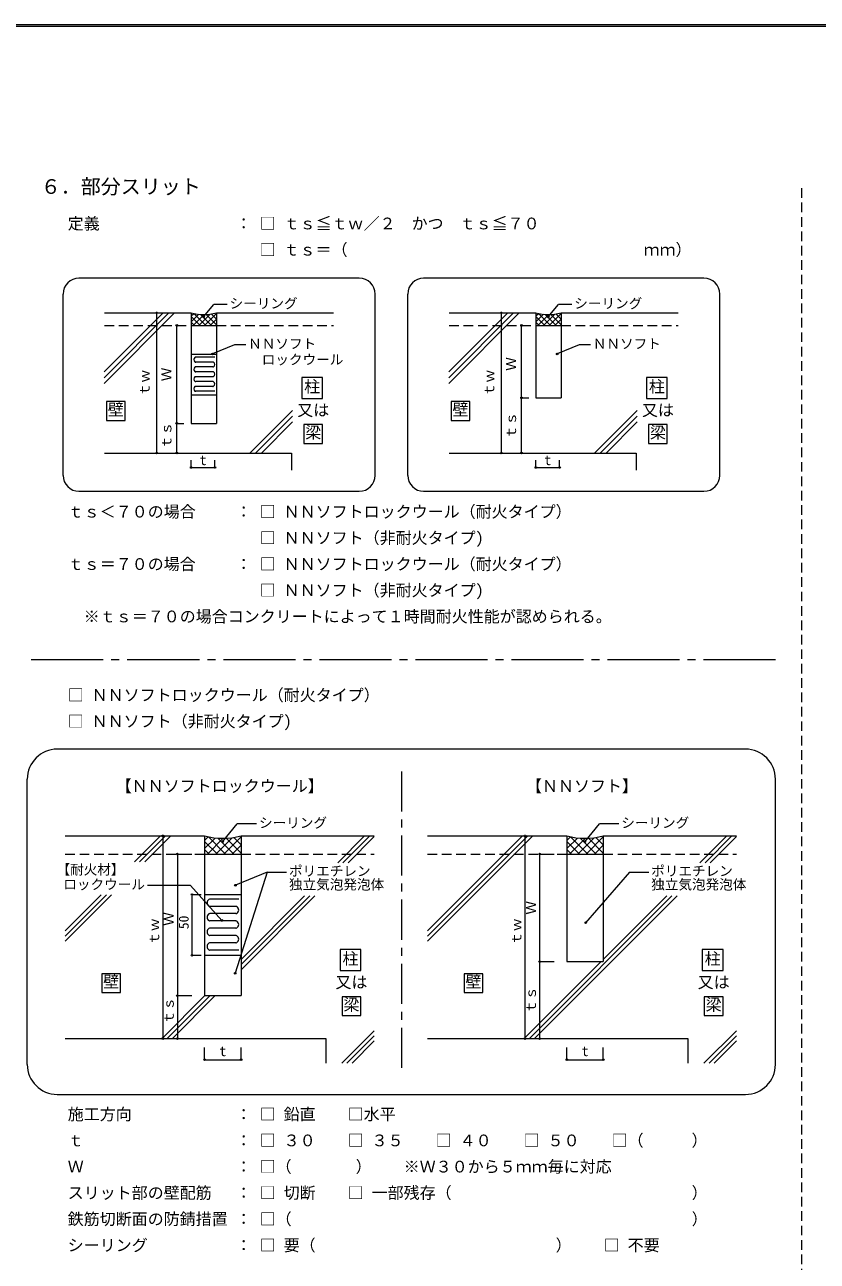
# Model space of a CAD drawing. Units: millimetres on the paper. Extents: x -202 to 198, y -129 to 148.
# Drawn here: x 1.2 to 100.2, y -6.1 to 148.4 of the extents above; entities that cross this region are included whole.
import ezdxf
from ezdxf.enums import TextEntityAlignment as Align

# ---------------------------------------------------------------- set-up
doc = ezdxf.new("R2010")
doc.units = ezdxf.units.MM
doc.header["$PDMODE"] = 32
doc.header["$PDSIZE"] = 0.2
for name, pattern in [('CHAIN1', [8, 5, -1, 1, -1]), ('CHAIN2', [12, 9, -1, 1, -1]), ('DASHED1', [1.8, 1.2, -0.6])]:
    doc.linetypes.add(name, pattern=pattern)
doc.layers.add('1-0_作業なう', color=7, linetype='Continuous', lineweight=9)
doc.styles.add('ＭＳ ゴシック', font='')
doc.styles.get('ＭＳ ゴシック').set_extended_font_data('MS Gothic')

msp = doc.modelspace()

# ---------------------------------------------------------------- linework, layer by layer
at = {"layer": '1-0_作業なう'}
for p, q in [((-201.748, 148.207), (198.252, 148.207)), ((-201.748, 148.207), (198.252, 148.207)), ((42.981, 116.74), (7.95, 116.74)), ((86.054, 116.74), (51.023, 116.74)), ((5.97, 92.108), (5.97, 114.76)), ((44.961, 92.108), (44.961, 114.76)), ((49.043, 92.108), (49.043, 114.76)), ((88.034, 92.108), (88.034, 114.76)), ((11.095, 103.6), (19.911, 112.416)), ((11.095, 105.032), (18.479, 112.416)), ((11.095, 104.316), (19.195, 112.416)), ((11.154, 112.416), (21.985, 112.416)), ((25.138, 112.416), (39.777, 112.416)), ((54.168, 103.6), (62.984, 112.416)), ((54.168, 104.316), (62.269, 112.416)), ((54.168, 105.032), (61.553, 112.416)), ((54.227, 112.416), (65.058, 112.416)), ((68.211, 112.416), (82.851, 112.416)), ((35.806, 104.335), (35.806, 101.73)), ((38.411, 104.335), (35.806, 104.335)), ((38.411, 101.73), (38.411, 104.335)), ((78.879, 104.335), (78.879, 101.73)), ((81.484, 104.335), (78.879, 104.335)), ((81.484, 101.73), (81.484, 104.335)), ((35.806, 101.73), (38.411, 101.73)), ((78.879, 101.73), (81.484, 101.73)), ((29.323, 94.895), (34.658, 100.23)), ((30.039, 94.895), (34.658, 99.514)), ((72.396, 94.895), (77.731, 100.23)), ((73.112, 94.895), (77.731, 99.514)), ((30.755, 94.895), (34.658, 98.798)), ((73.828, 94.895), (77.731, 98.798)), ((11.154, 94.895), (34.537, 94.895)), ((34.537, 94.895), (34.537, 92.771)), ((54.227, 94.895), (77.61, 94.895)), ((77.61, 94.895), (77.61, 92.771)), ((7.95, 90.128), (42.981, 90.128)), ((51.023, 90.128), (86.054, 90.128)), ((91.252, 57.91), (5.252, 57.91)), ((1.502, 18.527), (1.502, 54.16)), ((95.002, 18.527), (95.002, 54.16)), ((6.252, 47.079), (23.667, 47.079)), ((14.892, 43.841), (18.13, 47.079)), ((15.536, 43.841), (18.774, 47.079)), ((16.181, 43.841), (19.419, 47.079)), ((28.223, 47.079), (44.852, 47.079)), ((43.658, 47.079), (40.302, 43.723)), ((44.303, 47.079), (40.947, 43.723)), ((44.852, 46.984), (41.591, 43.723)), ((51.516, 47.079), (68.93, 47.079)), ((51.516, 33.913), (64.682, 47.079)), ((51.516, 34.557), (64.038, 47.079)), ((51.516, 35.201), (63.394, 47.079)), ((73.487, 47.079), (90.116, 47.079)), ((88.922, 47.079), (85.566, 43.723)), ((89.566, 47.079), (86.21, 43.723)), ((90.116, 46.984), (86.855, 43.723)), ((6.252, 33.913), (12.033, 39.693)), ((6.252, 34.557), (11.388, 39.693)), ((6.252, 35.201), (10.744, 39.693)), ((28.223, 30.355), (37.443, 39.575)), ((28.223, 31), (36.798, 39.575)), ((28.223, 31.644), (36.154, 39.575)), ((64.248, 21.761), (82.062, 39.575)), ((64.893, 21.761), (82.706, 39.575)), ((73.487, 31.644), (81.418, 39.575)), ((63.604, 21.761), (73.223, 31.38)), ((10.814, 29.858), (10.814, 27.514)), ((13.158, 29.858), (10.814, 29.858)), ((13.158, 27.514), (13.158, 29.858)), ((56.078, 29.858), (56.078, 27.514)), ((58.422, 29.858), (56.078, 29.858)), ((58.422, 27.514), (58.422, 29.858)), ((10.814, 27.514), (13.158, 27.514)), ((18.34, 21.761), (23.708, 27.129)), ((18.985, 21.761), (24.352, 27.129)), ((19.629, 21.761), (24.996, 27.129)), ((40.845, 26.989), (40.845, 24.645)), ((43.189, 26.989), (40.845, 26.989)), ((43.189, 24.645), (43.189, 26.989)), ((56.078, 27.514), (58.422, 27.514)), ((86.109, 26.989), (86.109, 24.645)), ((88.453, 26.989), (86.109, 26.989)), ((88.453, 24.645), (88.453, 26.989)), ((40.845, 24.645), (43.189, 24.645)), ((86.109, 24.645), (88.453, 24.645)), ((6.252, 21.761), (24.222, 21.761)), ((24.222, 21.761), (38.792, 21.761)), ((38.792, 21.761), (38.792, 18.691)), ((40.799, 18.691), (44.852, 22.745)), ((41.443, 18.691), (44.852, 22.1)), ((51.516, 21.761), (69.486, 21.761)), ((69.486, 21.761), (84.056, 21.761)), ((84.056, 21.761), (84.056, 18.691)), ((86.063, 18.691), (90.116, 22.745)), ((86.707, 18.691), (90.116, 22.1)), ((42.088, 18.691), (44.852, 21.456)), ((87.351, 18.691), (90.116, 21.456)), ((5.252, 14.777), (91.252, 14.777))]:
    msp.add_line(p, q, dxfattribs=at)
at = {"layer": '1-0_作業なう', "linetype": 'DASHED1'}
for p, q in [((98.252, 127.98), (98.252, -110.929)), ((11.154, 110.84), (21.985, 110.84)), ((25.138, 110.84), (39.777, 110.84)), ((54.227, 110.84), (65.058, 110.84)), ((68.211, 110.84), (82.851, 110.84)), ((6.252, 44.801), (23.667, 44.801)), ((28.223, 44.801), (44.852, 44.801)), ((51.516, 44.801), (68.93, 44.801)), ((73.487, 44.801), (90.116, 44.801))]:
    msp.add_line(p, q, dxfattribs=at)
at = {"layer": '1-0_作業なう', "color": 3}
for p, q in [((23.539, 111.912), (24.8, 113.445)), ((26.482, 113.445), (24.8, 113.445)), ((66.612, 111.912), (67.873, 113.445)), ((69.555, 113.445), (67.873, 113.445)), ((17.665, 112.416), (17.665, 94.895)), ((17.665, 112.416), (20.185, 112.416)), ((60.738, 112.416), (60.738, 94.895)), ((60.738, 112.416), (63.258, 112.416)), ((20.185, 98.61), (20.185, 110.84)), ((20.185, 110.84), (21.085, 110.84)), ((63.258, 110.84), (64.158, 110.84)), ((63.258, 101.798), (63.258, 110.84)), ((27.39, 108.41), (24.648, 107.28)), ((28.806, 108.41), (27.39, 108.41)), ((70.463, 108.41), (67.721, 107.28)), ((71.88, 108.41), (70.463, 108.41)), ((20.185, 94.895), (20.185, 98.61)), ((20.185, 98.61), (21.085, 98.61)), ((17.665, 94.895), (20.185, 94.895)), ((60.738, 94.895), (63.258, 94.895)), ((21.985, 93.095), (21.985, 93.995)), ((65.058, 93.095), (65.058, 93.995)), ((25.912, 46.351), (27.734, 48.565)), ((30.164, 48.565), (27.734, 48.565)), ((71.175, 46.351), (72.998, 48.565)), ((75.428, 48.565), (72.998, 48.565)), ((18.436, 47.079), (20.258, 47.079)), ((18.436, 47.079), (18.436, 21.761)), ((63.699, 47.079), (65.522, 47.079)), ((63.699, 47.079), (63.699, 21.761)), ((20.258, 44.801), (22.081, 44.801)), ((20.258, 44.801), (20.258, 27.129)), ((65.522, 44.801), (67.344, 44.801)), ((31.476, 42.546), (27.477, 29.915)), ((31.476, 42.546), (27.514, 40.913)), ((31.476, 42.546), (33.906, 42.546)), ((76.74, 42.546), (71.271, 36.231)), ((76.74, 42.546), (79.17, 42.546)), ((21.901, 40.871), (16.503, 40.871)), ((25.818, 36.514), (21.901, 40.871)), ((22.081, 39.758), (22.081, 32.164)), ((22.081, 39.758), (23.217, 39.758)), ((22.081, 32.164), (23.217, 32.164)), ((65.522, 31.38), (67.344, 31.38)), ((20.258, 27.129), (22.081, 27.129)), ((20.258, 27.129), (20.258, 21.761)), ((18.436, 21.761), (20.258, 21.761)), ((20.258, 21.761), (22.081, 21.761)), ((63.699, 21.761), (65.522, 21.761)), ((65.522, 21.761), (67.344, 21.761)), ((23.667, 19.111), (23.667, 20.629)), ((28.223, 19.111), (28.223, 20.629)), ((68.93, 19.111), (68.93, 20.629)), ((73.487, 19.111), (73.487, 20.629)), ((23.667, 19.111), (28.223, 19.111)), ((68.93, 19.111), (73.487, 19.111))]:
    msp.add_line(p, q, dxfattribs=at)
at = {"layer": '1-0_作業なう', "color": 1}
for p, q in [((21.985, 112.416), (21.985, 110.84)), ((21.985, 111.306), (22.919, 112.24)), ((21.985, 111.944), (23.089, 110.84)), ((21.985, 111.233), (22.378, 110.84)), ((21.99, 112.022), (22.306, 112.338)), ((22.23, 110.84), (23.596, 112.206)), ((22.301, 112.34), (23.801, 110.84)), ((22.941, 110.84), (24.361, 112.259)), ((23.131, 112.221), (24.512, 110.84)), ((23.653, 110.84), (25.138, 112.325)), ((23.854, 112.209), (25.138, 110.925)), ((24.364, 110.84), (25.138, 111.614)), ((24.496, 112.279), (25.138, 111.636)), ((25.138, 112.416), (25.138, 110.996)), ((65.058, 112.416), (65.058, 110.84)), ((65.058, 111.306), (65.992, 112.24)), ((65.058, 111.944), (66.162, 110.84)), ((65.058, 111.233), (65.451, 110.84)), ((65.063, 112.022), (65.379, 112.338)), ((65.303, 110.84), (66.669, 112.206)), ((65.374, 112.34), (66.874, 110.84)), ((66.015, 110.84), (67.434, 112.259)), ((66.204, 112.221), (67.585, 110.84)), ((66.726, 110.84), (68.211, 112.325)), ((66.927, 112.209), (68.211, 110.925)), ((67.437, 110.84), (68.211, 111.614)), ((67.569, 112.279), (68.211, 111.636)), ((68.211, 112.416), (68.211, 110.996)), ((25.076, 110.84), (25.134, 110.898)), ((25.134, 110.996), (25.134, 110.84)), ((68.149, 110.84), (68.207, 110.898)), ((68.207, 110.996), (68.207, 110.84)), ((24.936, 106.873), (22.544, 106.873)), ((24.695, 106.266), (22.544, 106.266)), ((24.695, 105.658), (22.544, 105.658)), ((24.695, 105.051), (22.544, 105.051)), ((24.695, 104.443), (22.544, 104.443)), ((24.695, 103.836), (22.544, 103.836)), ((24.695, 103.228), (22.544, 103.228)), ((24.936, 102.621), (22.544, 102.621)), ((23.667, 47.079), (23.667, 44.801)), ((23.667, 46.515), (24.117, 46.966)), ((23.667, 45.484), (24.978, 46.795)), ((23.667, 46.395), (25.26, 44.801)), ((24.015, 44.801), (25.989, 46.776)), ((24.129, 46.963), (26.291, 44.801)), ((25.046, 44.801), (27.097, 46.852)), ((25.325, 46.798), (27.322, 44.801)), ((26.077, 44.801), (28.223, 46.947)), ((26.368, 46.786), (28.223, 44.931)), ((27.303, 46.882), (28.223, 45.962)), ((68.93, 47.079), (68.93, 44.801)), ((68.93, 46.515), (69.381, 46.966)), ((68.93, 45.484), (70.241, 46.795)), ((68.93, 46.395), (70.524, 44.801)), ((69.278, 44.801), (71.253, 46.776)), ((69.393, 46.963), (71.555, 44.801)), ((70.309, 44.801), (72.36, 46.852)), ((70.589, 46.798), (72.585, 44.801)), ((71.34, 44.801), (73.487, 46.947)), ((71.632, 46.786), (73.487, 44.931)), ((72.566, 46.882), (73.487, 45.962)), ((23.667, 45.364), (24.229, 44.801)), ((27.108, 44.801), (28.223, 45.916)), ((28.139, 44.801), (28.223, 44.886)), ((68.93, 45.364), (69.493, 44.801)), ((72.371, 44.801), (73.487, 45.916)), ((73.402, 44.801), (73.487, 44.886)), ((27.919, 39.184), (24.331, 39.184)), ((27.558, 38.273), (24.331, 38.273)), ((27.558, 37.362), (24.331, 37.362)), ((27.558, 36.45), (24.331, 36.45)), ((27.558, 35.539), (24.331, 35.539)), ((27.558, 34.628), (24.331, 34.628)), ((27.558, 33.717), (24.331, 33.717)), ((27.919, 32.805), (24.331, 32.805))]:
    msp.add_line(p, q, dxfattribs=at)
at = {"layer": '1-0_作業なう', "color": 2}
for p, q in [((21.985, 110.84), (25.138, 110.84)), ((21.985, 110.84), (21.985, 98.61)), ((25.138, 110.84), (25.138, 98.61)), ((65.058, 110.84), (68.211, 110.84)), ((65.058, 110.84), (68.211, 110.84)), ((65.058, 110.84), (65.058, 101.798)), ((68.211, 110.84), (68.211, 101.798)), ((21.985, 107.256), (25.138, 107.256)), ((21.985, 102.193), (25.138, 102.193)), ((65.058, 101.798), (68.211, 101.798)), ((21.985, 98.61), (25.138, 98.61)), ((23.667, 44.801), (23.667, 27.129)), ((23.667, 44.801), (28.223, 44.801)), ((28.223, 44.801), (28.223, 27.129)), ((68.93, 44.801), (73.487, 44.801)), ((68.93, 44.801), (68.93, 31.38)), ((73.487, 44.801), (73.487, 31.38)), ((23.667, 39.758), (28.223, 39.758)), ((23.667, 32.164), (28.223, 32.164)), ((68.93, 31.38), (73.487, 31.38)), ((23.667, 27.129), (28.223, 27.129))]:
    msp.add_line(p, q, dxfattribs=at)
at = {"layer": '1-0_作業なう', "linetype": 'CHAIN2'}
msp.add_line((95.002, 69.071), (1.502, 69.071), dxfattribs=at)
at = {"layer": '1-0_作業なう', "color": 2, "linetype": 'CHAIN1'}
msp.add_line((48.252, 55.111), (48.252, 17.577), dxfattribs=at)
at = {"layer": '1-0_作業なう'}
msp.add_lwpolyline([(198.452, 148.407), (-201.948, 148.407), (-201.948, -128.993)], dxfattribs=at)
msp.add_lwpolyline([(198.452, 148.407), (-201.948, 148.407), (-201.948, -128.993)], dxfattribs=at)
for points in [[(13.734, 101.326), (11.39, 101.326), (11.39, 98.982), (13.734, 98.982)], [(56.807, 101.326), (54.463, 101.326), (54.463, 98.982), (56.807, 98.982)], [(36.067, 96.114), (38.411, 96.114), (38.411, 98.458), (36.067, 98.458)], [(79.14, 96.114), (81.484, 96.114), (81.484, 98.458), (79.14, 98.458)], [(43.189, 32.867), (40.585, 32.867), (40.585, 30.262), (43.189, 30.262)], [(88.453, 32.867), (85.848, 32.867), (85.848, 30.262), (88.453, 30.262)]]:
    msp.add_lwpolyline(points, close=True, dxfattribs=at)
at = {"layer": '1-0_作業なう', "color": 3}
for points in [[(63.258, 94.895), (63.258, 101.798), (64.158, 101.798)], [(21.985, 93.095), (24.955, 93.095), (24.955, 93.995)], [(65.058, 93.095), (68.028, 93.095), (68.028, 93.995)], [(65.522, 44.801), (65.522, 31.38), (65.522, 21.761)]]:
    msp.add_lwpolyline(points, dxfattribs=at)
at = {"layer": '1-0_作業なう', "color": 1}
for points in [[(28.223, 47.079), (28.223, 45.028), (28.223, 44.801)], [(73.487, 47.079), (73.487, 45.028), (73.487, 44.801)]]:
    msp.add_lwpolyline(points, dxfattribs=at)
at = {"layer": '1-0_作業なう'}
for centre, radius, start, end in [((7.95, 114.76), 1.98, 90, 180), ((42.981, 114.76), 1.98, 0, 90), ((51.023, 114.76), 1.98, 90, 180), ((86.054, 114.76), 1.98, 0, 90), ((7.95, 92.108), 1.98, 180, 270), ((42.981, 92.108), 1.98, 270, 0), ((51.023, 92.108), 1.98, 180, 270), ((86.054, 92.108), 1.98, 270, 0), ((5.252, 54.16), 3.75, 90, 180), ((91.252, 54.16), 3.75, 0, 90), ((5.252, 18.527), 3.75, 180, 270), ((91.252, 18.527), 3.75, 270, 0)]:
    msp.add_arc(centre, radius, start, end, dxfattribs=at)
at = {"layer": '1-0_作業なう', "color": 1}
for centre, radius, start, end in [((23.562, 118.202), 5.996, 254.75618, 285.24382), ((66.635, 118.202), 5.996, 254.75618, 285.24382), ((22.632, 106.57), 0.329, 121.95275, 238.04725), ((22.544, 106.711), 0.162, 90, 121.95275), ((22.632, 105.355), 0.329, 121.95275, 238.04725), ((22.544, 106.428), 0.162, 238.04725, 270), ((22.544, 105.496), 0.162, 90, 121.95275), ((22.544, 105.213), 0.162, 238.04725, 270), ((24.695, 106.104), 0.162, 58.04725, 90), ((24.695, 105.82), 0.162, 270, 301.95275), ((24.695, 104.889), 0.162, 58.04725, 90), ((24.607, 105.962), 0.329, 301.95275, 58.04725), ((22.632, 104.14), 0.329, 121.95275, 238.04725), ((22.544, 104.281), 0.162, 90, 121.95275), ((22.544, 103.998), 0.162, 238.04725, 270), ((24.695, 104.605), 0.162, 270, 301.95275), ((24.695, 103.674), 0.162, 58.04725, 90), ((24.607, 104.747), 0.329, 301.95275, 58.04725), ((24.607, 103.532), 0.329, 301.95275, 58.04725), ((22.632, 102.925), 0.329, 121.95275, 238.04725), ((22.544, 103.066), 0.162, 90, 121.95275), ((22.544, 102.783), 0.162, 238.04725, 270), ((24.695, 103.39), 0.162, 270, 301.95275), ((25.945, 55.471), 8.695, 254.81071, 285.18929), ((71.208, 55.471), 8.695, 254.81071, 285.18929), ((24.464, 38.728), 0.494, 121.95275, 238.04725), ((24.331, 38.941), 0.243, 90, 121.95275), ((24.464, 36.906), 0.494, 121.95275, 238.04725), ((24.331, 38.516), 0.243, 238.04725, 270), ((24.331, 37.119), 0.243, 90, 121.95275), ((27.558, 38.03), 0.243, 58.04725, 90), ((27.558, 37.605), 0.243, 270, 301.95275), ((27.426, 37.817), 0.494, 301.95275, 58.04725), ((24.331, 36.693), 0.243, 238.04725, 270), ((24.331, 35.296), 0.243, 90, 121.95275), ((27.558, 36.207), 0.243, 58.04725, 90), ((27.558, 35.782), 0.243, 270, 301.95275), ((27.426, 35.995), 0.494, 301.95275, 58.04725), ((24.464, 35.083), 0.494, 121.95275, 238.04725), ((24.331, 34.871), 0.243, 238.04725, 270), ((27.558, 34.385), 0.243, 58.04725, 90), ((27.426, 34.172), 0.494, 301.95275, 58.04725), ((24.464, 33.261), 0.494, 121.95275, 238.04725), ((24.331, 33.474), 0.243, 90, 121.95275), ((24.331, 33.048), 0.243, 238.04725, 270), ((27.558, 33.96), 0.243, 270, 301.95275)]:
    msp.add_arc(centre, radius, start, end, dxfattribs=at)
at = {"layer": '1-0_作業なう', "color": 3}
for p in [(17.665, 112.416), (23.539, 111.912), (60.738, 112.416), (66.612, 111.912), (66.612, 111.912), (20.185, 110.84), (63.258, 110.84), (24.648, 107.28), (67.721, 107.28), (63.258, 101.798), (20.185, 98.61), (17.665, 94.895), (20.185, 94.895), (60.738, 94.895), (63.258, 94.895), (21.985, 93.095), (24.955, 93.095), (65.058, 93.095), (68.028, 93.095), (18.436, 47.079), (25.912, 46.351), (63.699, 47.079), (71.175, 46.351), (20.258, 44.801), (65.522, 44.801), (27.514, 40.913), (22.081, 39.758), (25.818, 36.514), (71.271, 36.231), (22.081, 32.164), (65.522, 31.38), (27.477, 29.915), (20.258, 27.129), (18.436, 21.761), (20.258, 21.761), (63.699, 21.761), (65.522, 21.761), (23.667, 19.111), (28.223, 19.111), (68.93, 19.111), (73.487, 19.111)]:
    msp.add_point(p, dxfattribs=at)

# ---------------------------------------------------------------- texts
at = {"layer": '1-0_作業なう', "style": 'ＭＳ ゴシック'}
for s, height, p in [('６．部分スリット', 1.833, (3.179, 126.73)), ('\u3000\u3000\u3000\u3000定義\u3000\u3000\u3000\u3000\u3000\u3000\u3000\u3000 ： □ ｔｓ≦ｔｗ／２\u3000かつ\u3000ｔｓ≦７０', 1.466, (-1.448, 122.407)), ('\u3000\u3000\u3000\u3000\u3000\u3000\u3000\u3000\u3000\u3000 \u3000  \u3000\u3000\u3000 □ ｔｓ＝（ \u3000\u3000\u3000\u3000\u3000\u3000\u3000\u3000\u3000\u3000\u3000\u3000\u3000\u3000\u3000\u3000\u3000\u3000ｍｍ）', 1.466, (-1.448, 119.134)), ('シーリング', 1.246, (26.782, 112.595)), ('シーリング', 1.246, (69.855, 112.595)), ('ＮＮソフト', 1.246, (29.106, 107.56)), ('ＮＮソフト', 1.246, (72.18, 107.56)), ('\u3000ロックウール', 1.246, (29.106, 105.591)), ('柱', 1.466, (36.108, 102.033)), ('柱', 1.466, (79.182, 102.033)), ('壁', 1.466, (11.562, 99.154)), ('又は', 1.466, (35.239, 99.105)), ('壁', 1.466, (54.635, 99.154)), ('又は', 1.466, (78.312, 99.105)), ('梁', 1.466, (36.239, 96.286)), ('梁', 1.466, (79.312, 96.286)), ('t', 1.246, (23.045, 93.022)), ('t', 1.246, (66.118, 93.022)), ('\u3000\u3000\u3000\u3000ｔｓ＜７０の場合 \u3000\u3000： □ ＮＮソフトロックウール（耐火タイプ）', 1.466, (-1.448, 86.407)), ('\u3000\u3000\u3000\u3000\u3000\u3000\u3000\u3000\u3000\u3000\u3000\u3000\u3000\u3000 \u3000 □ ＮＮソフト（非耐火タイプ)', 1.466, (-1.448, 83.134)), ('\u3000\u3000\u3000\u3000ｔｓ＝７０の場合 \u3000\u3000： □ ＮＮソフトロックウール（耐火タイプ）', 1.466, (-1.448, 79.862)), ('\u3000\u3000\u3000\u3000\u3000\u3000\u3000\u3000\u3000\u3000\u3000\u3000\u3000\u3000 \u3000 □ ＮＮソフト（非耐火タイプ)', 1.466, (-1.448, 76.589)), ('\u3000\u3000\u3000\u3000※ｔｓ＝７０の場合コンクリートによって１時間耐火性能が認められる。', 1.466, (0.552, 73.316)), ('\u3000\u3000\u3000\u3000□ ＮＮソフトロックウール（耐火タイプ）', 1.466, (-1.448, 63.498)), ('\u3000\u3000\u3000\u3000□ ＮＮソフト（非耐火タイプ)', 1.466, (-1.448, 60.225)), ('【ＮＮソフトロックウール】', 1.466, (12.552, 52.138)), ('【ＮＮソフト】', 1.466, (63.816, 52.138)), ('シーリング', 1.246, (30.464, 47.715)), ('シーリング', 1.246, (75.728, 47.715)), ('【耐火材】\u3000 ', 1.246, (5.153, 41.876)), ('ポリエチレン', 1.246, (34.206, 41.696)), ('ポリエチレン', 1.246, (79.47, 41.696)), ('ロックウール', 1.246, (6.003, 40.021)), ('独立気泡発泡体', 1.246, (34.206, 40.011)), ('独立気泡発泡体', 1.246, (79.47, 40.011)), ('柱', 1.466, (40.887, 30.564)), ('柱', 1.466, (86.151, 30.564)), ('壁', 1.466, (10.986, 27.686)), ('又は', 1.466, (40.017, 27.637)), ('壁', 1.466, (56.25, 27.686)), ('又は', 1.466, (85.281, 27.637)), ('梁', 1.466, (41.017, 24.817)), ('梁', 1.466, (86.281, 24.817)), ('t', 1.246, (25.52, 19.192)), ('t', 1.246, (70.783, 19.192)), ('\u3000\u3000\u3000\u3000施工方向\u3000\u3000\u3000\u3000\u3000 \u3000： □ 鉛直\u3000\u3000□水平', 1.466, (-1.448, 11.134)), ('\u3000\u3000\u3000\u3000ｔ\u3000\u3000\u3000\u3000\u3000\u3000\u3000\u3000\u3000 ： □ ３０\u3000\u3000□ ３５\u3000\u3000□ ４０\u3000\u3000□ ５０\u3000\u3000□（\u3000\u3000\u3000）', 1.466, (-1.448, 7.862)), ('\u3000\u3000\u3000\u3000Ｗ\u3000\u3000\u3000\u3000\u3000\u3000\u3000\u3000\u3000 ： □（\u3000\u3000\u3000\u3000）\u3000\u3000※Ｗ３０から５ｍｍ毎に対応', 1.466, (-1.448, 4.589)), ('\u3000\u3000\u3000\u3000スリット部の壁配筋\u3000 ： □ 切断\u3000\u3000□ 一部残存（\u3000\u3000\u3000\u3000\u3000\u3000\u3000\u3000\u3000\u3000\u3000\u3000\u3000\u3000\u3000）', 1.466, (-1.448, 1.316)), ('\u3000\u3000\u3000\u3000鉄筋切断面の防錆措置 ： □（\u3000\u3000\u3000\u3000\u3000\u3000\u3000\u3000\u3000\u3000\u3000\u3000\u3000\u3000\u3000\u3000\u3000\u3000\u3000\u3000\u3000\u3000\u3000\u3000\u3000）', 1.466, (-1.448, -1.956)), ('\u3000\u3000\u3000\u3000シーリング\u3000\u3000\u3000\u3000\u3000 ： □ 要（\u3000\u3000\u3000\u3000\u3000\u3000\u3000\u3000\u3000\u3000\u3000\u3000\u3000\u3000\u3000）\u3000\u3000□ 不要', 1.466, (-1.448, -5.229))]:
    msp.add_text(s, height=height, dxfattribs=at).set_placement(p, align=Align.BOTTOM_LEFT)
for s, p in [('Ｗ', (62.957, 105.177)), ('ｔｗ', (17.154, 101.956)), ('Ｗ', (19.884, 103.875)), ('ｔｗ', (60.227, 101.956)), ('ｔｓ', (62.957, 96.647)), ('ｔｓ', (19.884, 95.404)), ('Ｗ', (65.44, 37.241)), ('Ｗ', (20.177, 35.846)), ('ｔｗ', (18.354, 33.418)), ('50', (22.047, 35.423)), ('ｔｗ', (63.618, 33.418)), ('ｔｓ', (65.44, 24.871)), ('ｔｓ', (20.177, 23.546))]:
    msp.add_text(s, height=1.246, rotation=90, dxfattribs=at).set_placement(p, align=Align.BOTTOM_LEFT)

doc.saveas('drawing.dxf')
